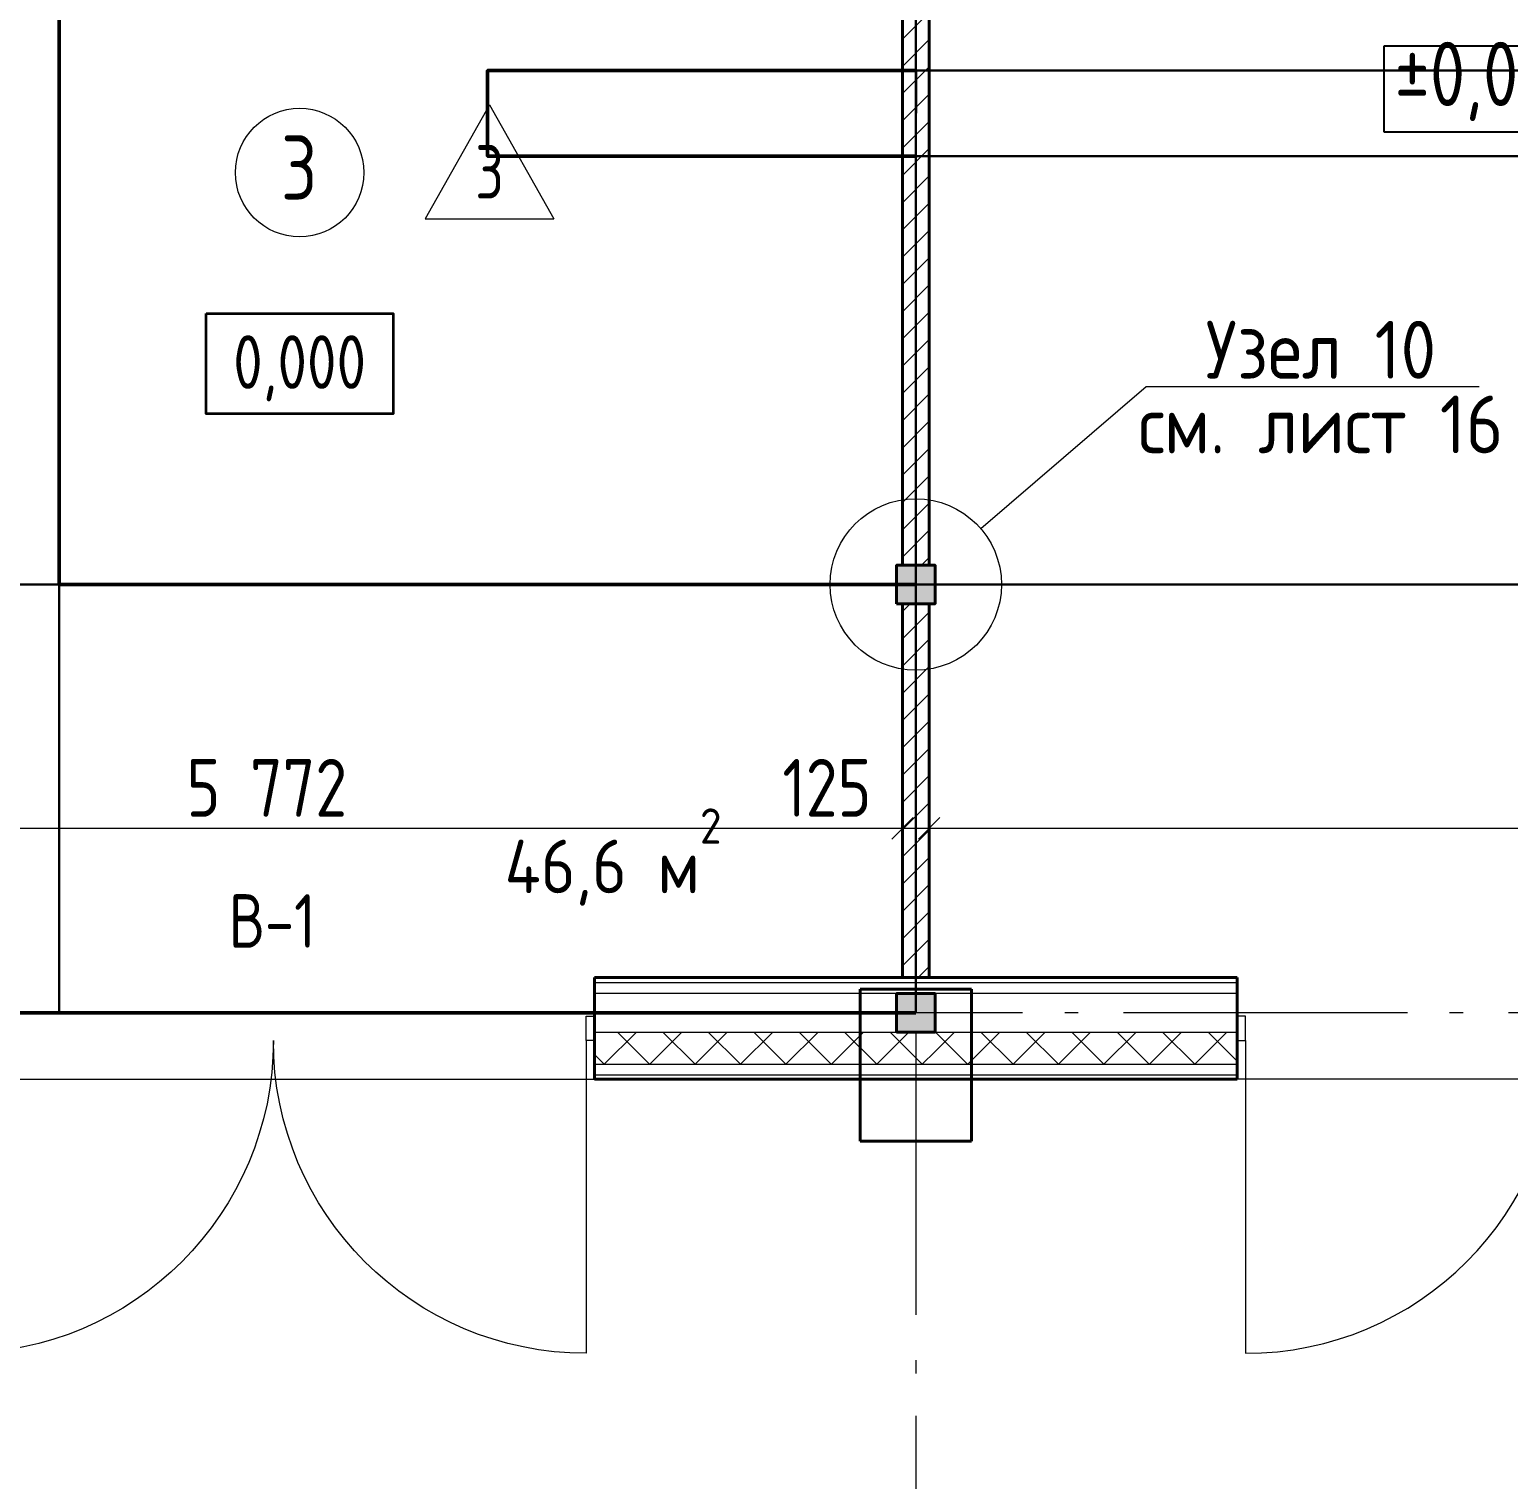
# Model space of a CAD drawing. Header units: millimetres. Extents: x -61690 to 288735, y 32617 to 77592.
# Drawn here: x -9259 to -2354, y 61277 to 68047 of the extents above; entities that cross this region are included whole.
import ezdxf
from ezdxf.enums import TextEntityAlignment as Align

# ---------------------------------------------------------------- set-up
doc = ezdxf.new("R2010")
doc.units = ezdxf.units.MM
doc.header["$MEASUREMENT"] = 0
doc.linetypes.add('Double Dashed', pattern=[1797.222233, 1325, -211.666656, 63.333344, -197.222233])
for name, color, linetype in [('Двери ArchiCAD', 7, 'Continuous'), ('колонны', 7, 'Continuous'), ('марки окон дверей', 7, 'Continuous'), ('оси', 7, 'Continuous'), ('отделка', 7, 'Continuous'), ('размеры', 7, 'Continuous'), ('размеры внутр', 7, 'Continuous'), ('стены внутр', 7, 'Continuous'), ('стены наруж', 7, 'Continuous'), ('узлы', 7, 'Continuous'), ('№ помещений', 7, 'Continuous')]:
    doc.layers.add(name, color=color, linetype=linetype)
for name, color, linetype, lineweight in [('Двери ArchiCAD_Ном._пера__96', 7, 'Continuous', 13), ('Двери ArchiCAD_Ном._пера__97', 7, 'Continuous', 20), ('Двери ArchiCAD_Ном._пера__99', 7, 'Continuous', 40), ('колонны_Ном._пера__94', 252, 'Continuous', 13), ('колонны_Ном._пера__99', 7, 'Continuous', 40), ('марки окон дверей_Ном._пера__96', 7, 'Continuous', 13), ('оси_Ном._пера__96', 7, 'Continuous', 13), ('отделка_Ном._пера__99', 7, 'Continuous', 40), ('площади_Ном._пера__96', 7, 'Continuous', 13), ('размеры внутр_Ном._пера__51', 98, 'Continuous', 50), ('размеры внутр_Ном._пера__96', 7, 'Continuous', 13), ('размеры_Ном._пера__1', 7, 'Continuous', 25), ('размеры_Ном._пера__51', 98, 'Continuous', 50), ('стены внутр_Ном._пера__96', 7, 'Continuous', 13), ('стены внутр_Ном._пера__99', 7, 'Continuous', 40), ('стены наруж_Ном._пера__96', 7, 'Continuous', 13), ('стены наруж_Ном._пера__99', 7, 'Continuous', 40), ('текст_Ном._пера__98', 7, 'Continuous', 35), ('текст_Ном._пера__99', 7, 'Continuous', 40), ('узлы_Ном._пера__96', 7, 'Continuous', 13), ('экспликац проемов_Ном._пера__1', 7, 'Continuous', 25), ('экспликац проемов_Ном._пера__97', 7, 'Continuous', 20), ('№ помещений_Ном._пера__96', 7, 'Continuous', 13)]:
    doc.layers.add(name, color=color, linetype=linetype, lineweight=lineweight)
doc.styles.add('СГЕНЕРИР_СТИЛЬ_1', font='isocp.shx')
doc.styles.add('СГЕНЕРИР_СТИЛЬ_2', font='gost_2_304-81_type.ttf')
doc.styles.add('СГЕНЕРИР_СТИЛЬ_3', font='CS_Gost2304.shx')
doc.styles.add('СГЕНЕРИР_СТИЛЬ_4', font='gost_2_304-81_type.ttf')
doc.styles.add('СГЕНЕРИР_СТИЛЬ_6', font='isocp.shx')
doc.dimstyles.new('СГЕНЕРИР_СТИЛЬ__6', dxfattribs={"dimtxt": 270.000005, "dimasz": 95, "dimexe": 0.18, "dimexo": 300, "dimgap": 0.09, "dimtad": 1, "dimtih": 1, "dimtoh": 1, "dimdec": 0, "dimzin": 0, "dimdsep": 46, "dimtxsty": 'СГЕНЕРИР_СТИЛЬ_2', "dimblk": 'ARROWHEAD_6', "dimblk1": 'ARROWHEAD_6', "dimblk2": 'ARROWHEAD_6', "dimcen": 0.09, "dimclrd": 7, "dimclre": 7, "dimclrt": 98, "dimadec": 0, "dimazin": 0, "dimtfac": 1, "dimtdec": 4, "dimtmove": 0, "dimatfit": 3, "dimfxl": 1, "dimtolj": 1, "dimtzin": 0, "dimarcsym": 0})
pattern_1 = [(45, (0, 0), (-106.066, 106.066), []), (135, (0, 0), (106.066, 106.066), [])]
pattern_2 = [(45, (0, 0), (-63.63961, 63.63961), [])]

# ---------------------------------------------------------------- blocks, each defined once
blk = doc.blocks.new('Стена_6_2', base_point=(-5121, 63565.7))
at = {"layer": 'отделка_Ном._пера__99', "linetype": 'Continuous', "flags": 128}
for points in [[(-5381, 63565.7), (-5381, 62855.7)], [(-4861, 63565.7), (-5381, 63565.7)], [(-4861, 62855.7), (-4861, 63565.7)], [(-5381, 62855.7), (-4861, 62855.7)]]:
    blk.add_lwpolyline(points, dxfattribs=at)
blk = doc.blocks.new('Ворота гаражные двойные 16_2')
at = {"layer": 'Двери ArchiCAD_Ном._пера__96', "linetype": 'Continuous'}
blk.add_line((-1500, 180), (1500, 180), dxfattribs=at)
at = {"layer": 'Двери ArchiCAD_Ном._пера__97', "linetype": 'Continuous'}
for p, q in [((-1460, 0), (-1460, 1460)), ((1460, 0), (1460, 1460)), ((-1460, 0), (-1500, 0)), ((-1500, 0), (-1500, -115)), ((-1460, -115), (-1460, 0)), ((1500, 0), (1460, 0)), ((1460, 0), (1460, -115)), ((1500, -115), (1500, 0)), ((-1500, -115), (-1460, -115)), ((1460, -115), (1500, -115))]:
    blk.add_line(p, q, dxfattribs=at)
for centre, start, end in [((-1460, 0), 0, 90), ((1460, 0), 90, 180)]:
    blk.add_arc(centre, 1460, start, end, dxfattribs=at)
at = {"layer": 'Двери ArchiCAD_Ном._пера__99', "linetype": 'Continuous'}
for p, q in [((-1500, 0), (-1500, -40)), ((1500, 0), (1500, -40)), ((-1500, -40), (-1500, -115)), ((1500, -40), (1500, -115))]:
    blk.add_line(p, q, dxfattribs=at)
blk = doc.blocks.new('Ворота гаражные двойные 16_3')
at = {"layer": 'Двери ArchiCAD_Ном._пера__96', "linetype": 'Continuous'}
blk.add_line((-1500, 180), (1500, 180), dxfattribs=at)
at = {"layer": 'Двери ArchiCAD_Ном._пера__97', "linetype": 'Continuous'}
for p, q in [((-1460, 0), (-1460, 1460)), ((1460, 0), (1460, 1460)), ((-1460, 0), (-1500, 0)), ((-1500, 0), (-1500, -115)), ((-1460, -115), (-1460, 0)), ((1500, 0), (1460, 0)), ((1460, 0), (1460, -115)), ((1500, -115), (1500, 0)), ((-1500, -115), (-1460, -115)), ((1460, -115), (1500, -115))]:
    blk.add_line(p, q, dxfattribs=at)
for centre, start, end in [((-1460, 0), 0, 90), ((1460, 0), 90, 180)]:
    blk.add_arc(centre, 1460, start, end, dxfattribs=at)
at = {"layer": 'Двери ArchiCAD_Ном._пера__99', "linetype": 'Continuous'}
for p, q in [((-1500, 0), (-1500, -40)), ((1500, 0), (1500, -40)), ((-1500, -40), (-1500, -115)), ((1500, -40), (1500, -115))]:
    blk.add_line(p, q, dxfattribs=at)
blk = doc.blocks.new('Стена_20_2', base_point=(12879, 63455.7))
at = {"layer": 'стены наруж_Ном._пера__96', "linetype": 'Continuous'}
h = blk.add_hatch(dxfattribs=at)
h.set_pattern_fill('УТЕПЛИТ_МЕЛКИЙ_0002', color=256, style=0, pattern_type=2)
h.set_pattern_definition(pattern_1)
h.paths.add_polyline_path([(-6621, 63215.7), (-5211, 63215.7), (-5211, 63365.7), (-6621, 63365.7), (-6621, 63325.7)])
h = blk.add_hatch(dxfattribs=at)
h.set_pattern_fill('УТЕПЛИТ_МЕЛКИЙ_0002', color=256, style=0, pattern_type=2)
h.set_pattern_definition(pattern_1)
h.paths.add_polyline_path([(-5211, 63215.7), (-5031, 63215.7), (-5031, 63365.7), (-5211, 63365.7)])
h = blk.add_hatch(dxfattribs=at)
h.set_pattern_fill('УТЕПЛИТ_МЕЛКИЙ_0002', color=256, style=0, pattern_type=2)
h.set_pattern_definition(pattern_1)
h.paths.add_polyline_path([(-5031, 63365.7), (-5031, 63215.7), (-3621, 63215.7), (-3621, 63325.7), (-3621, 63365.7)])
for p, q in [((-5211, 63595.7), (-6621, 63595.7)), ((-5211, 63545.7), (-6621, 63545.7)), ((-5031, 63595.7), (-5211, 63595.7)), ((-5211, 63545.7), (-5031, 63545.7)), ((-3621, 63595.7), (-5031, 63595.7)), ((-3621, 63545.7), (-5031, 63545.7)), ((-6621, 63365.7), (-5211, 63365.7)), ((-5031, 63365.7), (-5211, 63365.7)), ((-5031, 63365.7), (-3621, 63365.7)), ((-6621, 63215.7), (-5211, 63215.7)), ((-5211, 63215.7), (-5031, 63215.7)), ((-5031, 63215.7), (-3621, 63215.7)), ((-6621, 63165.7), (-5211, 63165.7)), ((-5211, 63165.7), (-5031, 63165.7)), ((-5031, 63165.7), (-3621, 63165.7))]:
    blk.add_line(p, q, dxfattribs=at)
at = {"layer": 'стены наруж_Ном._пера__99', "linetype": 'Continuous'}
for p, q in [((-6621, 63595.7), (-6621, 63620.7)), ((-3621, 63595.7), (-3621, 63620.7)), ((-6621, 63545.7), (-6621, 63595.7)), ((-6621, 63440.7), (-6621, 63545.7)), ((-3621, 63545.7), (-3621, 63595.7)), ((-3621, 63440.7), (-3621, 63545.7)), ((-6621, 63365.7), (-6621, 63440.7)), ((-3621, 63365.7), (-3621, 63440.7)), ((-6621, 63325.7), (-6621, 63365.7)), ((-3621, 63325.7), (-3621, 63365.7)), ((-6621, 63215.7), (-6621, 63325.7)), ((-3621, 63215.7), (-3621, 63325.7)), ((-6621, 63165.7), (-6621, 63215.7)), ((-3621, 63165.7), (-3621, 63215.7)), ((-6621, 63145.7), (-6621, 63165.7)), ((-3621, 63145.7), (-3621, 63165.7))]:
    blk.add_line(p, q, dxfattribs=at)
at = {"layer": 'стены наруж_Ном._пера__99', "linetype": 'Continuous', "flags": 128}
for points in [[(-3621, 63620.7), (-6621, 63620.7)], [(-6621, 63145.7), (-3621, 63145.7)]]:
    blk.add_lwpolyline(points, dxfattribs=at)
at = {"layer": 'Двери ArchiCAD', "color": 44, "linetype": 'Continuous', "lineweight": 35, "xscale": -1, "zscale": 1000, "rotation": 180}
blk.add_blockref('Ворота гаражные двойные 16_2', (-8121, 63325.7), dxfattribs=at)
at = {"layer": 'Двери ArchiCAD', "color": 44, "linetype": 'Continuous', "lineweight": 35, "zscale": 1000, "rotation": 180}
blk.add_blockref('Ворота гаражные двойные 16_3', (-2121, 63325.7), dxfattribs=at)
blk = doc.blocks.new('Стена_21_2', base_point=(-5121, 63455.7))
at = {"layer": 'стены внутр_Ном._пера__96', "linetype": 'Continuous'}
h = blk.add_hatch(dxfattribs=at)
h.set_pattern_fill('FACE_BRICK_0002', color=256, style=0, pattern_type=2)
h.set_pattern_definition(pattern_2)
h.paths.add_polyline_path([(-5058.5, 71690.7), (-5183.5, 71690.7), (-5183.5, 65545.7), (-5058.5, 65545.7)])
h = blk.add_hatch(dxfattribs=at)
h.set_pattern_fill('FACE_BRICK_0002', color=256, style=0, pattern_type=2)
h.set_pattern_definition(pattern_2)
h.paths.add_polyline_path([(-5058.5, 65365.7), (-5183.5, 65365.7), (-5183.5, 63620.7), (-5058.5, 63620.7)])
at = {"layer": 'стены внутр_Ном._пера__99', "linetype": 'Continuous', "flags": 128}
for points in [[(-5183.5, 71690.7), (-5183.5, 65545.7)], [(-5058.5, 65545.7), (-5058.5, 71690.7)], [(-5183.5, 65365.7), (-5183.5, 63620.7)], [(-5058.5, 63620.7), (-5058.5, 65365.7)], [(-5183.5, 63620.7), (-5058.5, 63620.7)]]:
    blk.add_lwpolyline(points, dxfattribs=at)
blk = doc.blocks.new('Колонна_28_2', base_point=(-5121, 65455.7))
at = {"layer": 'колонны_Ном._пера__94', "linetype": 'Continuous'}
blk.add_hatch(color=256, dxfattribs=at).paths.add_polyline_path([(-5211, 65365.7), (-5031, 65365.7), (-5031, 65545.7), (-5211, 65545.7)])
at = {"layer": 'колонны_Ном._пера__99', "linetype": 'Continuous', "flags": 128}
blk.add_lwpolyline([(-5211, 65365.7), (-5031, 65365.7), (-5031, 65545.7), (-5211, 65545.7)], close=True, dxfattribs=at)
blk = doc.blocks.new('Колонна_29_2', base_point=(-5121, 63455.7))
at = {"layer": 'колонны_Ном._пера__94', "linetype": 'Continuous'}
blk.add_hatch(color=256, dxfattribs=at).paths.add_polyline_path([(-5211, 63365.7), (-5031, 63365.7), (-5031, 63545.7), (-5211, 63545.7)])
at = {"layer": 'колонны_Ном._пера__99', "linetype": 'Continuous', "flags": 128}
blk.add_lwpolyline([(-5211, 63365.7), (-5031, 63365.7), (-5031, 63545.7), (-5211, 63545.7)], close=True, dxfattribs=at)
blk = doc.blocks.new('Стандартный маркер сетки_8')
at = {"layer": 'оси_Ном._пера__96', "linetype": 'Double Dashed'}
blk.add_line((900, 0), (20403.4, 0), dxfattribs=at)
at = {"layer": 'оси_Ном._пера__96', "style": 'СГЕНЕРИР_СТИЛЬ_2'}
blk.add_attdef('AC_MarkerText_1', text='', height=350, rotation=90, dxfattribs=at).set_placement((21973.1, -122.2), align=Align.BOTTOM_LEFT)
blk = doc.blocks.new('Стандартный маркер сетки_15')
at = {"layer": 'оси_Ном._пера__96', "linetype": 'Double Dashed'}
blk.add_line((900, 0), (76534.9, 0), dxfattribs=at)
at = {"layer": 'оси_Ном._пера__96', "style": 'СГЕНЕРИР_СТИЛЬ_2'}
for tag, p in [('AC_MarkerText_1_1', (-260.8, 269.7)), ('AC_MarkerText_1_2', (77974.1, 269.7))]:
    blk.add_attdef(tag, text='', height=350, rotation=180, dxfattribs=at).set_placement(p, align=Align.BOTTOM_LEFT)
blk = doc.blocks.new('Стандартный маркер сетки_16')
at = {"layer": 'оси_Ном._пера__96', "linetype": 'Double Dashed'}
blk.add_line((900, 0), (41068.3, 0), dxfattribs=at)
at = {"layer": 'оси_Ном._пера__96', "style": 'СГЕНЕРИР_СТИЛЬ_2'}
blk.add_attdef('AC_MarkerText_1', text='', height=350, rotation=180, dxfattribs=at).set_placement((-260.8, 269.7), align=Align.BOTTOM_LEFT)
blk = doc.blocks.new('Номер помещения 15_3')
at = {"layer": '№ помещений_Ном._пера__96', "linetype": 'Continuous'}
blk.add_circle((0, 0), 300, dxfattribs=at)
at = {"layer": '№ помещений_Ном._пера__96', "insert": (-87.3, 23.3), "char_height": 300, "attachment_point": 4, "style": 'СГЕНЕРИР_СТИЛЬ_3'}
blk.add_mtext('{3}', dxfattribs=at)
blk = doc.blocks.new('Номер помещения 16_2')
at = {"layer": 'марки окон дверей_Ном._пера__96', "insert": (-208.5, 19.4), "char_height": 250, "attachment_point": 4, "style": 'СГЕНЕРИР_СТИЛЬ_3'}
blk.add_mtext('{В-1}', dxfattribs=at)
blk = doc.blocks.new('Ломаная_3_2', base_point=(-2489.7, 66379.2))
at = {"layer": 'узлы_Ном._пера__96', "linetype": 'Continuous', "flags": 128}
blk.add_lwpolyline([(-2489.7, 66379.2), (-4045.5, 66379.2), (-4817.5, 65716.3)], dxfattribs=at)
at = {"layer": 'узлы_Ном._пера__96', "linetype": 'Continuous'}
blk.add_circle((-5121, 65455.7), 400, dxfattribs=at)
blk = doc.blocks.new('*D240')
at = {"layer": 'размеры внутр_Ном._пера__96', "linetype": 'Continuous', "transparency": 16777216}
for p, q in [((-10956, 64223.5), (-10956, 64617.2)), ((-5183.5, 64223.5), (-5183.5, 64617.2)), ((-10906, 64367.2), (-11006, 64267.2)), ((-5133.5, 64367.2), (-5233.5, 64267.2)), ((-10956, 64317.2), (-5183.5, 64317.2))]:
    blk.add_line(p, q, dxfattribs=at)
at = {"layer": 'размеры внутр_Ном._пера__51', "transparency": 16777216, "char_height": 270, "attachment_point": 7, "style": 'СГЕНЕРИР_СТИЛЬ_2'}
for s, insert in [('{165}', (-10906, 64371.2)), ('{5\xa0772}', (-8526.6, 64371.2)), ('{125}', (-5744, 64371.2))]:
    blk.add_mtext(s, dxfattribs=dict(at, insert=insert))
blk = doc.blocks.new('ARROWHEAD_6')
at = {"color": 0, "linetype": 'Continuous', "lineweight": 0}
for p, q in [((0, 0), (-1, 0)), ((-0.5, -0.5), (0.5, 0.5))]:
    blk.add_line(p, q, dxfattribs=at)
blk = doc.blocks.new('*D241')
at = {"layer": 'размеры внутр_Ном._пера__96', "linetype": 'Continuous', "transparency": 16777216}
for p, q in [((-5183.5, 64223.5), (-5183.5, 64617.2)), ((-5058.5, 64223.5), (-5058.5, 64617.2)), ((-5133.5, 64367.2), (-5233.5, 64267.2)), ((-5008.5, 64367.2), (-5108.5, 64267.2)), ((-5183.5, 64317.2), (-5058.5, 64317.2))]:
    blk.add_line(p, q, dxfattribs=at)
blk = doc.blocks.new('*D242')
at = {"layer": 'размеры внутр_Ном._пера__96', "linetype": 'Continuous', "transparency": 16777216}
for p, q in [((-5058.5, 64223.5), (-5058.5, 64617.2)), ((6816.5, 64223.5), (6816.5, 64617.2)), ((-5008.5, 64367.2), (-5108.5, 64267.2)), ((6866.5, 64367.2), (6766.5, 64267.2)), ((-5058.5, 64317.2), (6816.5, 64317.2))]:
    blk.add_line(p, q, dxfattribs=at)
at = {"layer": 'размеры внутр_Ном._пера__51', "transparency": 16777216, "char_height": 270, "attachment_point": 7, "style": 'СГЕНЕРИР_СТИЛЬ_2'}
for s, insert in [('{11\xa0875}', (114.5, 64371.2)), ('{125}', (6256, 64371.2))]:
    blk.add_mtext(s, dxfattribs=dict(at, insert=insert))
blk = doc.blocks.new('*D268')
at = {"layer": 'размеры внутр_Ном._пера__96', "linetype": 'Continuous', "transparency": 16777216}
for p, q in [((-9621, 53241.4), (-9621, 53635.2)), ((-6621, 53241.4), (-6621, 53635.2)), ((-9571, 53385.2), (-9671, 53285.2)), ((-6571, 53385.2), (-6671, 53285.2)), ((-9621, 53335.2), (-6621, 53335.2))]:
    blk.add_line(p, q, dxfattribs=at)
at = {"layer": 'размеры внутр_Ном._пера__51', "transparency": 16777216, "insert": (-8577.9, 53389.2), "char_height": 270, "attachment_point": 7, "style": 'СГЕНЕРИР_СТИЛЬ_2'}
blk.add_mtext('{3\xa0000}', dxfattribs=at)
blk = doc.blocks.new('*D269')
at = {"layer": 'размеры внутр_Ном._пера__96', "linetype": 'Continuous', "transparency": 16777216}
for p, q in [((-6621, 53241.4), (-6621, 53635.2)), ((-5381, 53241.4), (-5381, 53635.2)), ((-6571, 53385.2), (-6671, 53285.2)), ((-5331, 53385.2), (-5431, 53285.2)), ((-6621, 53335.2), (-5381, 53335.2))]:
    blk.add_line(p, q, dxfattribs=at)
at = {"layer": 'размеры внутр_Ном._пера__51', "transparency": 16777216, "char_height": 270, "attachment_point": 7, "style": 'СГЕНЕРИР_СТИЛЬ_2'}
for s, insert in [('{520}', (-5403.8, 53699.7)), ('{1\xa0240}', (-6443.5, 53389.2))]:
    blk.add_mtext(s, dxfattribs=dict(at, insert=insert))
blk = doc.blocks.new('*D270')
at = {"layer": 'размеры внутр_Ном._пера__96', "linetype": 'Continuous', "transparency": 16777216}
for p, q in [((-5381, 53241.4), (-5381, 53635.2)), ((-4861, 53241.4), (-4861, 53635.2)), ((-5331, 53385.2), (-5431, 53285.2)), ((-4811, 53385.2), (-4911, 53285.2)), ((-5381, 53335.2), (-4861, 53335.2))]:
    blk.add_line(p, q, dxfattribs=at)
blk = doc.blocks.new('*D271')
at = {"layer": 'размеры внутр_Ном._пера__96', "linetype": 'Continuous', "transparency": 16777216}
for p, q in [((-4861, 53241.4), (-4861, 53635.2)), ((-3621, 53241.4), (-3621, 53635.2)), ((-4811, 53385.2), (-4911, 53285.2)), ((-3571, 53385.2), (-3671, 53285.2)), ((-4861, 53335.2), (-3621, 53335.2))]:
    blk.add_line(p, q, dxfattribs=at)
at = {"layer": 'размеры внутр_Ном._пера__51', "transparency": 16777216, "insert": (-4683.5, 53389.2), "char_height": 270, "attachment_point": 7, "style": 'СГЕНЕРИР_СТИЛЬ_2'}
blk.add_mtext('{1\xa0240}', dxfattribs=at)
blk = doc.blocks.new('*D272')
at = {"layer": 'размеры внутр_Ном._пера__96', "linetype": 'Continuous', "transparency": 16777216}
for p, q in [((-3621, 53241.4), (-3621, 53635.2)), ((-621, 53241.4), (-621, 53635.2)), ((-3571, 53385.2), (-3671, 53285.2)), ((-571, 53385.2), (-671, 53285.2)), ((-3621, 53335.2), (-621, 53335.2))]:
    blk.add_line(p, q, dxfattribs=at)
at = {"layer": 'размеры внутр_Ном._пера__51', "transparency": 16777216, "insert": (-2577.9, 53389.2), "char_height": 270, "attachment_point": 7, "style": 'СГЕНЕРИР_СТИЛЬ_2'}
blk.add_mtext('{3\xa0000}', dxfattribs=at)
blk = doc.blocks.new('Отметка уровня_1_2', base_point=(-1733.3, 67769.7))
at = {"layer": 'размеры_Ном._пера__1', "linetype": 'Continuous'}
for p, q in [((-531.3, 67969.7), (-2935.3, 67969.7)), ((-2935.3, 67969.7), (-2935.3, 67569.7)), ((-531.3, 67569.7), (-531.3, 67969.7)), ((-2935.3, 67569.7), (-531.3, 67569.7))]:
    blk.add_line(p, q, dxfattribs=at)
at = {"layer": 'размеры_Ном._пера__51', "insert": (-2885.3, 67619.7), "char_height": 300, "attachment_point": 7, "style": 'СГЕНЕРИР_СТИЛЬ_4'}
blk.add_mtext('{±0,000=24,00}', dxfattribs=at)

msp = doc.modelspace()

# ---------------------------------------------------------------- linework, layer by layer
at = {"color": 1, "lineweight": 50}
for points in [[(-5121, 63455.7), (-11121, 63455.7), (-11121, 71853.5), (-5121, 71855.7)], [(-5121, 65455.7), (-9121, 65455.7), (-9121, 69854.2), (-5120.3, 69855.7)], [(-5121, 67455.7), (-7121, 67455.7), (-7121, 67854.9), (-5119.5, 67855.7)]]:
    msp.add_lwpolyline(points, dxfattribs=at)
at = {"color": 3, "lineweight": 30}
for points in [[(-11121, 71853.5), (-11121, 63455.7), (-9121, 63455.7), (-9124.1, 71854.2), (-11121, 71854.2), (-11121, 63455.7)], [(-5122.6, 69855.7), (-9123.3, 69860.2), (-9121.7, 65455.7), (-5121, 65455.7), (-5121, 67455.7), (-7121, 67455.7), (-7121.1, 67854.9), (-5121, 67854.9)], [(-7121, 67854.9), (-5121, 67854.9), (-5121, 67455.7), (-7121, 67455.7)], [(-5119.5, 67855.7), (6879, 67855.7), (6879, 67455.7), (-5120.3, 67455.7)], [(-5120.3, 67455.7), (6879, 67455.7), (6879, 65455.7), (-5120.3, 65455.7)], [(-9121, 65455.7), (-11121, 65455.7), (-11121, 63455.7), (-5121, 63455.7), (-5121, 65455.7)]]:
    msp.add_lwpolyline(points, close=True, dxfattribs=at)
at = {"layer": 'текст_Ном._пера__98', "linetype": 'Continuous', "flags": 128}
msp.add_lwpolyline([(-8435.1, 66720.4), (-7561.7, 66720.4), (-7561.7, 66252.2), (-8435.1, 66252.2)], close=True, dxfattribs=at)
at = {"layer": 'экспликац проемов_Ном._пера__97', "linetype": 'Continuous'}
for p, q in [((-7111.4, 67695.6), (-7411.4, 67162.3)), ((-7111.4, 67695.6), (-6811.4, 67162.3)), ((-7411.4, 67162.3), (-6811.4, 67162.3))]:
    msp.add_line(p, q, dxfattribs=at)

# ---------------------------------------------------------------- block references
at = {"layer": 'колонны'}
for name, p in [('Колонна_28_2', (-5121, 65455.7)), ('Колонна_29_2', (-5121, 63455.7))]:
    msp.add_blockref(name, p, dxfattribs=at)
at = {"layer": 'марки окон дверей', "color": 102, "linetype": 'Continuous', "lineweight": 15, "zscale": 1000}
msp.add_blockref('Номер помещения 16_2', (-8121, 63865.2), dxfattribs=at)
at = {"layer": 'оси', "color": 251, "linetype": 'Continuous', "lineweight": 13, "zscale": 1000}
for name, p, rotation in [('Стандартный маркер сетки_8', (-5121, 73257.1), 270), ('Стандартный маркер сетки_16', (26830, 65455.7), 180), ('Стандартный маркер сетки_15', (26830, 63455.7), 180)]:
    msp.add_blockref(name, p, dxfattribs=dict(at, rotation=rotation))
at = {"layer": 'отделка'}
msp.add_blockref('Стена_6_2', (-5121, 63565.7), dxfattribs=at)
at = {"layer": 'размеры'}
msp.add_blockref('Отметка уровня_1_2', (-1733.3, 67769.7), dxfattribs=at)
at = {"layer": 'стены внутр'}
msp.add_blockref('Стена_21_2', (-5121, 63455.7), dxfattribs=at)
at = {"layer": 'стены наруж'}
msp.add_blockref('Стена_20_2', (12879, 63455.7), dxfattribs=at)
at = {"layer": 'узлы', "linetype": 'Continuous'}
msp.add_blockref('Ломаная_3_2', (-2489.7, 66379.2), dxfattribs=at)
at = {"layer": '№ помещений', "color": 102, "linetype": 'Continuous', "lineweight": 15, "zscale": 1000}
msp.add_blockref('Номер помещения 15_3', (-7998.4, 67379), dxfattribs=at)

# ---------------------------------------------------------------- texts
at = {"layer": 'площади_Ном._пера__96', "insert": (-7041.1, 63955.9), "char_height": 250, "attachment_point": 7, "style": 'СГЕНЕРИР_СТИЛЬ_1'}
msp.add_mtext('{46,6 м{\\H0.66x;\\S2^  ;}}', dxfattribs=at)
at = {"layer": 'текст_Ном._пера__99', "linetype": 'Continuous', "insert": (-7998.4, 66465.2), "char_height": 250, "attachment_point": 5, "style": 'СГЕНЕРИР_СТИЛЬ_4'}
msp.add_mtext('{0,000}', dxfattribs=at)
at = {"layer": 'узлы_Ном._пера__96', "linetype": 'Continuous', "insert": (-3229.6, 66377.3), "char_height": 270, "attachment_point": 5, "line_spacing_factor": 0.774194, "style": 'СГЕНЕРИР_СТИЛЬ_6'}
msp.add_mtext('{Узел 10\\Pсм. лист 16}', dxfattribs=at)
at = {"layer": 'экспликац проемов_Ном._пера__1', "linetype": 'Continuous', "insert": (-7111.4, 67382.6), "char_height": 250, "attachment_point": 5, "style": 'СГЕНЕРИР_СТИЛЬ_2'}
msp.add_mtext('{\\W0.950000x;3}', dxfattribs=at)

# ---------------------------------------------------------------- dimensions: what is measured, and where the dimension line sits
at = {"layer": 'размеры внутр', "linetype": 'Continuous'}
for base, p1, p2, picture, middle in [((-5183.5027687, 64317.2167734), (-10956.0027687, 67655.6605076), (-5183.5027687, 67655.6605076), '*D240', (-8065.0034553, 64506.2167779)), ((-5058.5, 64317.2), (-5183.5, 67655.7), (-5058.5, 67655.7), '*D241', (-5436.7, 64506.2)), ((6816.5, 64317.2), (-5058.5, 67655.7), (6816.5, 67655.7), '*D242', (665, 64506.2)), ((-6621, 53335.2), (-9621, 63145.7), (-6621, 63145.7), '*D268', (-8116.3, 53524.2)), ((-5381, 53335.2), (-6621, 63145.7), (-5381, 62855.7), '*D269', (-5981.9, 53524.2)), ((-3621, 53335.2), (-4861, 62855.7), (-3621, 63145.7), '*D271', (-4221.9, 53524.2)), ((-621, 53335.2), (-3621, 63145.7), (-621, 63145.7), '*D272', (-2116.3, 53524.2)), ((-4861, 53335.2), (-5381, 62855.7), (-4861, 62855.7), '*D270', (-5096.4, 53834.7))]:
    dim = msp.add_linear_dim(base=base, p1=p1, p2=p2, dimstyle='СГЕНЕРИР_СТИЛЬ__6', dxfattribs=at)
    dim.commit()
    dim.dimension.update_dxf_attribs({"geometry": picture, "text_midpoint": middle, "dimtype": 160})

doc.saveas('drawing.dxf')
